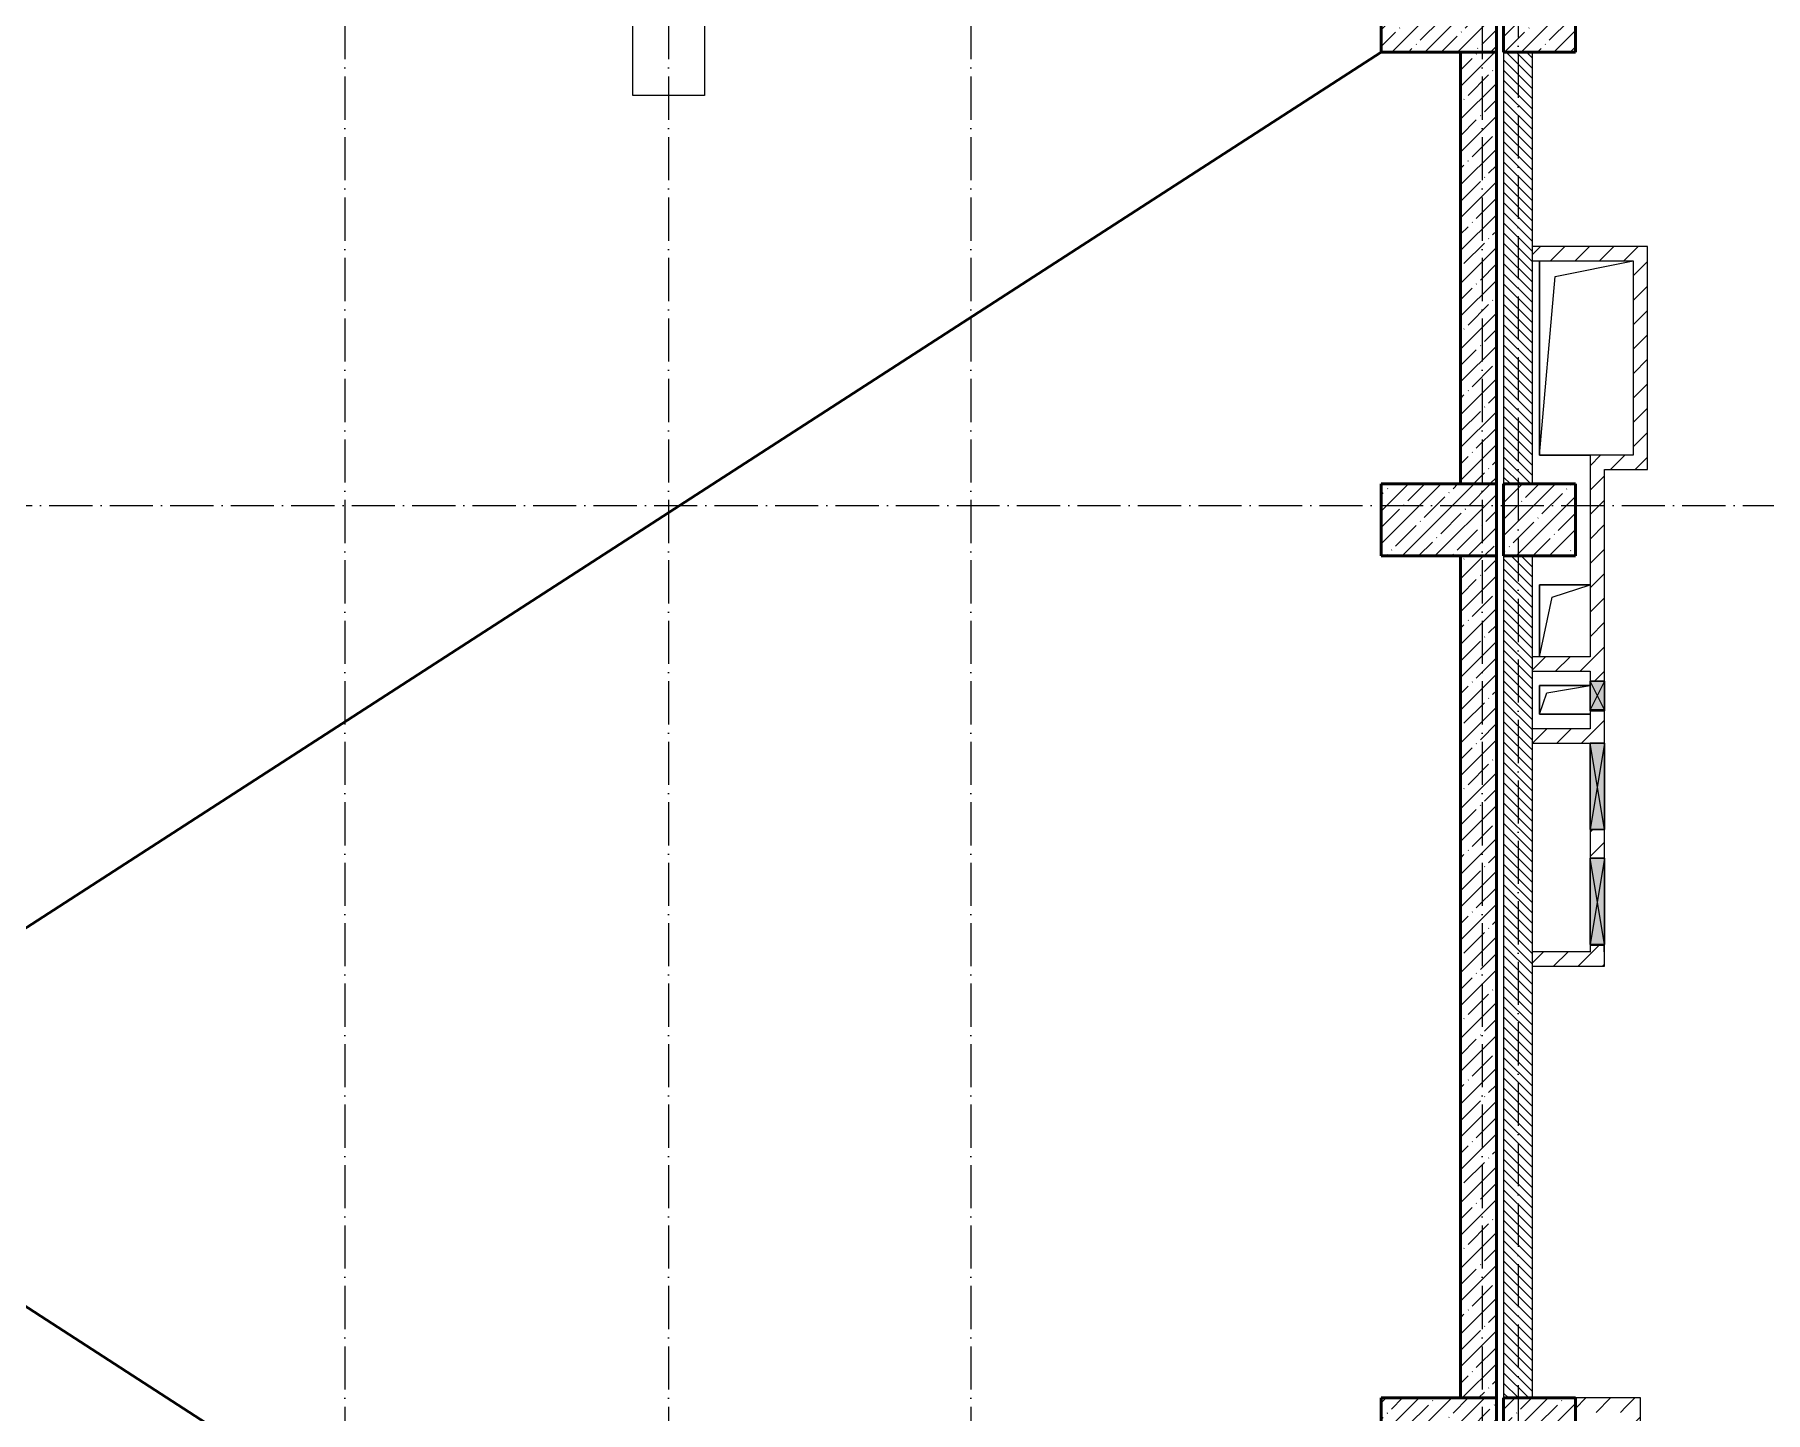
# Model space of a CAD drawing. Header units: millimetres. Extents: x -12989 to 629078, y -109036 to 555275.
# Drawn here: x 588056 to 600078, y -14785 to -5213 of the extents above; entities that cross this region are included whole.
import ezdxf

# ---------------------------------------------------------------- set-up
doc = ezdxf.new("R2010")
doc.units = ezdxf.units.MM
doc.linetypes.add('50_200_ШТРИХ_1Т_ш5_п1_п1_', pattern=[700, 500, -100, 0, -100])
for name, color, linetype, lineweight in [('A-DETL-____-OTLN-1', 7, 'Continuous', 50), ('A-DETL-GENF-OTLN', 7, 'Continuous', 9), ('A-FLOR-____-OTLN', 7, 'Continuous', 9), ('A-GENM-____-MCUT', 7, 'Continuous', 25), ('A-GENM-____-OTLN', 7, 'Continuous', 9), ('A-GENM-____-OTLN-1', 7, 'Continuous', 25), ('A-GLAZ-____-OTLN', 7, 'Continuous', 9), ('A-WALL-____-MCUT', 7, 'Continuous', 13), ('A-WALL-____-MCUT-2', 7, 'Continuous', 50), ('A-WALL-____-PATT-1', 7, 'Continuous', 9), ('A-WALL-FNSH-MCUT-1', 7, 'Continuous', 9), ('S-COLS-____-MCUT', 7, 'Continuous', 50), ('S-COLS-____-OTLN', 7, 'Continuous', 9), ('S-GRID-____-OTLN-1', 7, '50_200_ШТРИХ_1Т_ш5_п1_п1_', 9)]:
    doc.layers.add(name, color=color, linetype=linetype, lineweight=lineweight)
pattern_1 = [(45, (523510, -90515.61), (-114.04925, 114.04925), []), (45, (523624.06, -90515.61), (-114.04925, 114.04925), [201.612, -40.322, 3.353, -36.97])]
pattern_2 = [(135, (523510.01, -90515.614), (-35.35534, -35.35534), [])]
pattern_3 = [(45, (523510.01, -90515.61), (-84.85281, 84.85281), [])]

# ---------------------------------------------------------------- blocks, each defined once
blk = doc.blocks.new('BSC_Колонна _Прямоугольная - 500х800-V80-АР1_План отверстий 3 этажа в осях 1-64_Ю-ЯЯ')
at = {"layer": 'S-COLS-____-OTLN'}
for p, q in [((-250, 400), (250, 400)), ((-250, -150), (-250, 400)), ((250, 400), (250, -400))]:
    blk.add_line(p, q, dxfattribs=at)
blk = doc.blocks.new('BSC_Колонна _Прямоугольная - 500х800-V81-АР1_План отверстий 3 этажа в осях 1-64_Ю-ЯЯ')
at = {"layer": 'S-COLS-____-OTLN'}
h = blk.add_hatch(dxfattribs=at)
h.set_pattern_fill('FP_89', color=256, style=0, pattern_type=2)
h.set_pattern_definition([(315, (-85431.04, 74300), (114.04925, 114.04925), []), (315, (-85431.04, 74185.95), (114.04925, 114.04925), [201.613, -40.323, 3.353, -36.97])])
h.paths.add_polyline_path([(-250, 400), (-250, -400), (250, -400), (250, 400)], flags=0)
at = {"layer": 'S-COLS-____-MCUT'}
for p, q in [((250, 400), (-250, 400)), ((-250, 400), (-250, -400)), ((250, -400), (250, 400)), ((-250, -400), (250, -400))]:
    blk.add_line(p, q, dxfattribs=at)
blk = doc.blocks.new('BSC_Колонна _Прямоугольная - 500х800-V82-АР1_План отверстий 3 этажа в осях 1-64_Ю-ЯЯ')
at = {"layer": 'S-COLS-____-OTLN'}
h = blk.add_hatch(dxfattribs=at)
h.set_pattern_fill('FP_90', color=256, style=0, pattern_type=2)
h.set_pattern_definition([(315, (-81931.04, 74300), (114.04925, 114.04925), []), (315, (-81931.04, 74185.95), (114.04925, 114.04925), [201.613, -40.323, 3.353, -36.97])])
h.paths.add_polyline_path([(-250, 400), (-250, -400), (250, -400), (250, 400)], flags=0)
at = {"layer": 'S-COLS-____-MCUT'}
for p, q in [((250, 400), (-250, 400)), ((-250, 400), (-250, -400)), ((250, -400), (250, 400)), ((-250, -400), (250, -400))]:
    blk.add_line(p, q, dxfattribs=at)
blk = doc.blocks.new('BSC_Колонна _Прямоугольная - 500х800-V83-АР1_План отверстий 3 этажа в осях 1-64_Ю-ЯЯ')
at = {"layer": 'S-COLS-____-OTLN'}
h = blk.add_hatch(dxfattribs=at)
h.set_pattern_fill('FP_91', color=256, style=0, pattern_type=2)
h.set_pattern_definition([(315, (-75581.04, 74300), (114.04925, 114.04925), []), (315, (-75581.04, 74185.95), (114.04925, 114.04925), [201.613, -40.323, 3.353, -36.97])])
h.paths.add_polyline_path([(-250, 400), (-250, -400), (250, -400), (250, 400)], flags=0)
at = {"layer": 'S-COLS-____-MCUT'}
for p, q in [((250, 400), (-250, 400)), ((-250, 400), (-250, -400)), ((250, -400), (250, 400)), ((-250, -400), (250, -400))]:
    blk.add_line(p, q, dxfattribs=at)
blk = doc.blocks.new('BSC_Колонна _Прямоугольная - 500х500-V92-АР1_План отверстий 3 этажа в осях 1-64_Ю-ЯЯ')
at = {"layer": 'S-COLS-____-OTLN'}
h = blk.add_hatch(dxfattribs=at)
h.set_pattern_fill('FP_97', color=256, style=0, pattern_type=2)
h.set_pattern_definition([(45, (-75000, -85431.04), (-114.04925, 114.04925), []), (45, (-74885.95, -85431.04), (-114.04925, 114.04925), [201.613, -40.323, 3.353, -36.97])])
h.paths.add_polyline_path([(-250, -250), (250, -250), (250, 250), (-250, 250)], flags=0)
at = {"layer": 'S-COLS-____-MCUT'}
for p, q in [((250, 250), (-250, 250)), ((-250, 250), (-250, -250)), ((250, -250), (250, 250)), ((-250, -250), (250, -250))]:
    blk.add_line(p, q, dxfattribs=at)
blk = doc.blocks.new('BSC_Колонна _Прямоугольная - 500х500-V93-АР1_План отверстий 3 этажа в осях 1-64_Ю-ЯЯ')
at = {"layer": 'S-COLS-____-OTLN'}
h = blk.add_hatch(dxfattribs=at)
h.set_pattern_fill('FP_98', color=256, style=0, pattern_type=2)
h.set_pattern_definition([(45, (-75000, -75581.04), (-114.04925, 114.04925), []), (45, (-74885.95, -75581.04), (-114.04925, 114.04925), [201.613, -40.323, 3.353, -36.97])])
h.paths.add_polyline_path([(-250, -250), (250, -250), (250, 250), (-250, 250)], flags=0)
at = {"layer": 'S-COLS-____-MCUT'}
for p, q in [((250, 250), (-250, 250)), ((-250, 250), (-250, -250)), ((250, -250), (250, 250)), ((-250, -250), (250, -250))]:
    blk.add_line(p, q, dxfattribs=at)
blk = doc.blocks.new('AR_Отверстие прямоугольное _в плите_ - AR_Отверстие прямоугольное _в плите_-30552540-АР1_План отверстий 3 этажа в осях 1-64_Ю-ЯЯ')
at = {"layer": 'A-GENM-____-OTLN'}
for p, q in [((175, 250), (-175, 250)), ((-175, 250), (-175, -250)), ((-87, 163), (175, 250)), ((-175, -250), (-87, 163))]:
    blk.add_line(p, q, dxfattribs=at)
blk = doc.blocks.new('AR_Отверстие прямоугольное _в плите_ - AR_Отверстие прямоугольное _в плите_-30552592-АР1_План отверстий 3 этажа в осях 1-64_Ю-ЯЯ')
at = {"layer": 'A-GENM-____-OTLN'}
for p, q in [((175, 100), (-175, 100)), ((-175, 100), (-175, -100)), ((-175, -100), (-125, 50)), ((-125, 50), (175, 100)), ((-175, -100), (175, -100))]:
    blk.add_line(p, q, dxfattribs=at)
blk = doc.blocks.new('AR_Отверстие прямоугольное _в плите_ - AR_Отверстие прямоугольное _в плите_-30552512-АР1_План отверстий 3 этажа в осях 1-64_Ю-ЯЯ')
at = {"layer": 'A-GENM-____-OTLN'}
for p, q in [((-325, 675), (-325, -675)), ((-217, 567), (325, 675)), ((-325, -675), (-217, 567)), ((-325, -675), (25, -675))]:
    blk.add_line(p, q, dxfattribs=at)
blk = doc.blocks.new('AR_Отверстие прямоугольное _в стене__БезПР - AR_Отверстие прямоугольное _в стене__БезПР-V210-АР1_План отверстий 3 этажа в осях 1-64_Ю-ЯЯ')
at = {"layer": 'A-GLAZ-____-OTLN'}
blk.add_hatch(color=256, dxfattribs=at).paths.add_polyline_path([(75, 50), (70, 50), (70, -50), (75, -50)], flags=0)
at = {"layer": 'A-DETL-GENF-OTLN'}
for p, q in [((70, 50), (75, 50)), ((75, 50), (70, 47)), ((75, 50), (70, 50)), ((75, 50), (75, -50)), ((75, -50), (75, 50)), ((70, -47), (75, -50)), ((75, -50), (70, -50)), ((70, -50), (75, -50))]:
    blk.add_line(p, q, dxfattribs=at)
blk = doc.blocks.new('AR_Отверстие прямоугольное _в стене__БезПР - AR_Отверстие прямоугольное _в стене__БезПР-36899212-АР1_План отверстий 3 этажа в осях 1-64_Ю-ЯЯ')
at = {"layer": 'A-GLAZ-____-OTLN'}
blk.add_hatch(color=256, dxfattribs=at).paths.add_polyline_path([(300, 50), (-300, 50), (-300, -50), (300, -50)], flags=0)
at = {"layer": 'A-DETL-GENF-OTLN'}
for p, q in [((-300, -50), (-300, 50)), ((-300, 50), (300, 50)), ((300, 50), (-300, -50)), ((-300, 50), (300, -50)), ((300, 50), (-300, 50)), ((-300, 50), (-300, -50)), ((300, 50), (300, -50)), ((300, -50), (300, 50)), ((300, -50), (-300, -50)), ((-300, -50), (300, -50))]:
    blk.add_line(p, q, dxfattribs=at)
at = {"layer": 'A-GLAZ-____-OTLN'}
blk.add_line((300, 50), (-300, 50), dxfattribs=at)
blk = doc.blocks.new('AR_Отверстие прямоугольное _в стене_ - AR_Отверстие прямоугольное _в стене__ОВ-36936555-АР1_План отверстий 3 этажа в осях 1-64_Ю-ЯЯ')
at = {"layer": 'A-GLAZ-____-OTLN'}
blk.add_hatch(color=256, dxfattribs=at).paths.add_polyline_path([(300, -50), (300, 50), (-300, 50), (-300, -50)], flags=0)
at = {"layer": 'A-DETL-GENF-OTLN'}
for p, q in [((-300, -50), (-300, 50)), ((-300, 50), (300, 50)), ((300, 50), (-300, -50)), ((-300, 50), (300, -50)), ((300, 50), (-300, 50)), ((-300, 50), (-300, -50)), ((300, -50), (-300, -50)), ((-300, -50), (300, -50))]:
    blk.add_line(p, q, dxfattribs=at)
blk = doc.blocks.new('AR_Отверстие прямоугольное _в стене__БезПР - AR_Отверстие прямоугольное _в стене__БезПР-36428113-АР1_План отверстий 3 этажа в осях 1-64_Ю-ЯЯ')
at = {"layer": 'A-GLAZ-____-OTLN'}
blk.add_hatch(color=256, dxfattribs=at).paths.add_polyline_path([(100, 50), (-100, 50), (-100, -50), (100, -50)], flags=0)
at = {"layer": 'A-DETL-GENF-OTLN'}
for p, q in [((-100, -50), (-100, 50)), ((-100, 50), (100, 50)), ((100, 50), (-100, -50)), ((-100, 50), (100, -50)), ((100, 50), (-100, 50)), ((-100, 50), (-100, -50)), ((100, 50), (100, -50)), ((100, -50), (100, 50)), ((100, -50), (-100, -50)), ((-100, -50), (100, -50))]:
    blk.add_line(p, q, dxfattribs=at)
blk = doc.blocks.new('154_Фахверк_СКБ_Швеллер - Тип_100_3960_зеркало-36793856-АР1_План отверстий 3 этажа в осях 1-64_Ю-ЯЯ')
at = {"layer": 'A-GENM-____-MCUT'}
for p, q in [((175, 50), (125, 50)), ((125, 50), (125, -50)), ((128, 47), (175, 47)), ((128, -47), (128, 47)), ((175, 47), (175, 50)), ((125, -50), (175, -50)), ((175, -47), (128, -47)), ((175, -50), (175, -47))]:
    blk.add_line(p, q, dxfattribs=at)
blk = doc.blocks.new('3эт')
at = {"layer": 'S-GRID-____-OTLN-1', "color": 251, "ltscale": 0.6, "true_color": 0x636466}
for p, q in [((350470.7, 4029.4), (350470.7, -33971.9)), ((352720.7, 4029.4), (352720.7, -33971.9)), ((354820.7, 4029.4), (354820.7, -46882.4)), ((358370.7, 4029.4), (358370.7, -46592.2)), ((358620.7, 3761.2), (358620.7, -46882.4)), ((279101.9, -4832.4), (387845.1, -4832.4))]:
    blk.add_line(p, q, dxfattribs=at)

msp = doc.modelspace()

# ---------------------------------------------------------------- hatches: boundary and pattern name
at = {"layer": 'A-WALL-____-PATT-1'}
h = msp.add_hatch(dxfattribs=at)
h.set_pattern_fill('FP_12', color=256, style=0, pattern_type=2)
h.set_pattern_definition(pattern_1)
h.paths.add_polyline_path([(598210.0077, -8334.5723), (598210.0077, -5334.5723), (597960.0077, -5334.5723), (597960.0077, -8334.5723)], flags=0)
h = msp.add_hatch(dxfattribs=at)
h.set_pattern_fill('FP_9', color=256, style=0, pattern_type=2)
h.set_pattern_definition(pattern_2)
h.paths.add_polyline_path([(598460.0077, -8334.5723), (598460.0077, -5334.5723), (598260.0077, -5334.5723), (598260.0077, -8334.5723)], flags=0)
h = msp.add_hatch(dxfattribs=at)
h.set_pattern_fill('FP_7', color=256, style=0, pattern_type=2)
h.set_pattern_definition(pattern_3)
h.paths.add_polyline_path([(599160.0077, -6784.5723), (599160.0077, -6684.5723), (598460.0077, -6684.5723), (598460.0077, -6784.5723)], flags=0)
h = msp.add_hatch(dxfattribs=at)
h.set_pattern_fill('FP_7', color=256, style=0, pattern_type=2)
h.set_pattern_definition(pattern_3)
h.paths.add_polyline_path([(599160.0077, -8234.5723), (599260.0077, -8234.5723), (599260.0077, -6684.5723), (599160.0077, -6684.5723), (599160.0077, -8134.5723)], flags=0)
h = msp.add_hatch(dxfattribs=at)
h.set_pattern_fill('FP_7', color=256, style=0, pattern_type=2)
h.set_pattern_definition(pattern_3)
h.paths.add_polyline_path([(598910.0077, -11584.5723), (598957.0077, -11584.5723), (598956.7663, -11537.5723), (598863.0077, -11537.5723), (598863.0077, -11584.5723)], flags=0)
h.paths.add_polyline_path([(598918.0722, -10934.5723), (598960.0077, -10934.5723), (598960.0077, -10734.5723), (598860.0077, -10734.5723), (598860.0077, -10934.5723), (598915.1801, -10934.5723)], flags=0)
h.paths.add_polyline_path([(598866.4593, -10134.5723), (598960.0077, -10134.5723), (598960.0077, -9909.5723), (598860.0077, -9909.5723), (598860.0077, -10134.5723)], flags=0)
h.paths.add_polyline_path([(598960.0077, -9704.5723), (598960.0077, -8134.5723), (598860.0077, -8134.5723), (598860.0077, -9704.5723), (598878.341, -9704.5723)], flags=0)
h = msp.add_hatch(dxfattribs=at)
h.set_pattern_fill('FP_7', color=256, style=0, pattern_type=2)
h.set_pattern_definition(pattern_3)
h.paths.add_polyline_path([(599160.0077, -8234.5723), (599160.0077, -8134.5723), (598960.0077, -8134.5723), (598960.0077, -8234.5723)], flags=0)
h = msp.add_hatch(dxfattribs=at)
h.set_pattern_fill('FP_12', color=256, style=0, pattern_type=2)
h.set_pattern_definition(pattern_1)
h.paths.add_polyline_path([(597960.0077, -14684.5723), (598210.0077, -14684.5723), (598210.0077, -8834.5723), (597960.0077, -8834.5723), (597960.0077, -13918.3402)], flags=0)
h = msp.add_hatch(dxfattribs=at)
h.set_pattern_fill('FP_9', color=256, style=0, pattern_type=2)
h.set_pattern_definition(pattern_2)
h.paths.add_polyline_path([(598260.0077, -14684.5723), (598460.0077, -14684.5723), (598460.0077, -8834.5723), (598260.0077, -8834.5723), (598260.0077, -13918.3402)], flags=0)
h = msp.add_hatch(dxfattribs=at)
h.set_pattern_fill('FP_7', color=256, style=0, pattern_type=2)
h.set_pattern_definition(pattern_3)
h.paths.add_polyline_path([(598860.0077, -9634.5723), (598860.0077, -9534.5723), (598460.0077, -9534.5723), (598460.0077, -9634.5723)], flags=0)
h = msp.add_hatch(dxfattribs=at)
h.set_pattern_fill('FP_7', color=256, style=0, pattern_type=2)
h.set_pattern_definition(pattern_3)
h.paths.add_polyline_path([(598860.0077, -10134.5723), (598860.0077, -10034.5723), (598460.0077, -10034.5723), (598460.0077, -10134.5723)], flags=0)
h = msp.add_hatch(dxfattribs=at)
h.set_pattern_fill('FP_7', color=256, style=0, pattern_type=2)
h.set_pattern_definition(pattern_3)
h.paths.add_polyline_path([(598960.0077, -11684.5723), (598960.0077, -11584.5723), (598460.0077, -11584.5723), (598460.0077, -11684.5723), (598863.0077, -11684.5723)], flags=0)
h = msp.add_hatch(dxfattribs=at)
h.set_pattern_fill('FP_7', color=256, style=0, pattern_type=2)
h.set_pattern_definition(pattern_3)
h.paths.add_polyline_path([(599110.0077, -14784.5723), (599110.0077, -14684.5723), (598760.0077, -14684.5723), (598760.0077, -14784.5723)], flags=0)
h = msp.add_hatch(dxfattribs=at)
h.set_pattern_fill('FP_7', color=256, style=0, pattern_type=2)
h.set_pattern_definition(pattern_3)
h.paths.add_polyline_path([(599210.0077, -16584.5723), (599210.0077, -14684.5723), (599110.0077, -14684.5723), (599110.0077, -16584.5723)], flags=0)
at = {"layer": 'S-COLS-____-OTLN'}
h = msp.add_hatch(dxfattribs=at)
h.set_pattern_fill('FP_12', color=256, style=0, pattern_type=2)
h.set_pattern_definition(pattern_1)
h.paths.add_polyline_path([(598760.0077, -8834.5723), (598760.0077, -8334.5723), (598260.0077, -8334.5723), (598260.0077, -8834.5723)], flags=0)

# ---------------------------------------------------------------- linework, layer by layer
at = {"layer": 'A-DETL-____-OTLN-1'}
for p, q in [((574510.0077, -5334.5723), (597410.0077, -20134.5723)), ((597410.0077, -5334.5723), (574510.0077, -20134.5723))]:
    msp.add_line(p, q, dxfattribs=at)
at = {"layer": 'A-FLOR-____-OTLN'}
for p, q in [((598510.0077, -8134.5723), (598510.0077, -6784.5723)), ((598860.0077, -8134.5723), (598510.0077, -8134.5723)), ((598510.0077, -9034.5723), (598860.0077, -9034.5723)), ((598510.0077, -9534.5723), (598510.0077, -9034.5723)), ((598510.0077, -9734.5723), (598860.0077, -9734.5723)), ((598510.0077, -9934.5723), (598510.0077, -9734.5723)), ((598860.0077, -9934.5723), (598510.0077, -9934.5723))]:
    msp.add_line(p, q, dxfattribs=at)
at = {"layer": 'A-WALL-____-MCUT'}
for p, q in [((598260.0077, -5334.5723), (598260.0077, -8334.5723)), ((598460.0077, -8334.5723), (598460.0077, -5334.5723)), ((598260.0077, -8334.5723), (598460.0077, -8334.5723)), ((598260.0077, -8834.5723), (598260.0077, -14684.5723)), ((598460.0077, -8834.5723), (598260.0077, -8834.5723)), ((598460.0077, -14684.5723), (598460.0077, -8834.5723))]:
    msp.add_line(p, q, dxfattribs=at)
at = {"layer": 'A-WALL-____-MCUT-2'}
for p, q in [((597960.0077, -5334.5723), (597960.0077, -8334.5723)), ((598210.0077, -8334.5723), (598210.0077, -5334.5723)), ((597960.0077, -8834.5723), (597960.0077, -14684.5723)), ((598210.0077, -14684.5723), (598210.0077, -8834.5723))]:
    msp.add_line(p, q, dxfattribs=at)
at = {"layer": 'A-WALL-FNSH-MCUT-1'}
for p, q in [((599260.0077, -6684.5723), (598460.0077, -6684.5723)), ((599260.0077, -8234.5723), (599260.0077, -6684.5723)), ((598460.0077, -6784.5723), (599160.0077, -6784.5723)), ((599160.0077, -6784.5723), (599160.0077, -8134.5723)), ((598860.0077, -8134.5723), (598860.0077, -9534.5723)), ((599160.0077, -8134.5723), (598860.0077, -8134.5723)), ((598960.0077, -9704.5723), (598960.0077, -8234.5723)), ((598960.0077, -8234.5723), (599260.0077, -8234.5723)), ((598860.0077, -9534.5723), (598460.0077, -9534.5723)), ((598460.0077, -9634.5723), (598860.0077, -9634.5723)), ((598860.0077, -9634.5723), (598860.0077, -9704.5723)), ((598860.0077, -9909.5723), (598860.0077, -10034.5723)), ((598960.0077, -10134.5723), (598960.0077, -9909.5723)), ((598860.0077, -10034.5723), (598460.0077, -10034.5723)), ((598460.0077, -10134.5723), (598860.0077, -10134.5723)), ((598860.0077, -10734.5723), (598860.0077, -10934.5723)), ((598960.0077, -10934.5723), (598960.0077, -10734.5723)), ((598860.0077, -11584.5723), (598460.0077, -11584.5723)), ((598960.0077, -11684.5723), (598960.0077, -11584.5723)), ((598460.0077, -11684.5723), (598960.0077, -11684.5723)), ((599210.0077, -14684.5723), (598760.0077, -14684.5723)), ((599210.0077, -16584.5723), (599210.0077, -14684.5723))]:
    msp.add_line(p, q, dxfattribs=at)
at = {"layer": 'S-COLS-____-MCUT'}
for p, q in [((598760.0077, -8334.5723), (598260.0077, -8334.5723)), ((598260.0077, -8334.5723), (598260.0077, -8834.5723)), ((598760.0077, -8834.5723), (598760.0077, -8334.5723)), ((598260.0077, -8834.5723), (598760.0077, -8834.5723))]:
    msp.add_line(p, q, dxfattribs=at)

# ---------------------------------------------------------------- block references
msp.add_blockref('3эт', (239739.3002, -3652.1582))
at = {"layer": 'A-GENM-____-OTLN'}
for name, p in [('AR_Отверстие прямоугольное _в плите_ - AR_Отверстие прямоугольное _в плите_-30552512-АР1_План отверстий 3 этажа в осях 1-64_Ю-ЯЯ', (598835.0077, -7459.5723)), ('AR_Отверстие прямоугольное _в плите_ - AR_Отверстие прямоугольное _в плите_-30552540-АР1_План отверстий 3 этажа в осях 1-64_Ю-ЯЯ', (598685.0077, -9284.5723)), ('AR_Отверстие прямоугольное _в плите_ - AR_Отверстие прямоугольное _в плите_-30552592-АР1_План отверстий 3 этажа в осях 1-64_Ю-ЯЯ', (598685.0077, -9834.5723))]:
    msp.add_blockref(name, p, dxfattribs=at)
at = {"layer": 'A-GENM-____-OTLN-1', "rotation": 270}
msp.add_blockref('154_Фахверк_СКБ_Швеллер - Тип_100_3960_зеркало-36793856-АР1_План отверстий 3 этажа в осях 1-64_Ю-ЯЯ', (598910.0077, -11409.5723), dxfattribs=at)
at = {"layer": 'A-GLAZ-____-OTLN', "rotation": 270}
for name, p in [('AR_Отверстие прямоугольное _в стене__БезПР - AR_Отверстие прямоугольное _в стене__БезПР-36428113-АР1_План отверстий 3 этажа в осях 1-64_Ю-ЯЯ', (598910.0077, -9804.5723)), ('AR_Отверстие прямоугольное _в стене__БезПР - AR_Отверстие прямоугольное _в стене__БезПР-V210-АР1_План отверстий 3 этажа в осях 1-64_Ю-ЯЯ', (598910.0077, -9834.5723)), ('AR_Отверстие прямоугольное _в стене__БезПР - AR_Отверстие прямоугольное _в стене__БезПР-36899212-АР1_План отверстий 3 этажа в осях 1-64_Ю-ЯЯ', (598910.0077, -10434.5723)), ('AR_Отверстие прямоугольное _в стене_ - AR_Отверстие прямоугольное _в стене__ОВ-36936555-АР1_План отверстий 3 этажа в осях 1-64_Ю-ЯЯ', (598910.0077, -11234.5723))]:
    msp.add_blockref(name, p, dxfattribs=at)
at = {"layer": 'S-COLS-____-OTLN'}
for name, p, rotation in [('BSC_Колонна _Прямоугольная - 500х800-V80-АР1_План отверстий 3 этажа в осях 1-64_Ю-ЯЯ', (592460.0077, -5234.5723), 180), ('BSC_Колонна _Прямоугольная - 500х800-V81-АР1_План отверстий 3 этажа в осях 1-64_Ю-ЯЯ', (597810.0077, -5084.5723), 89.9999999999999), ('BSC_Колонна _Прямоугольная - 500х800-V82-АР1_План отверстий 3 этажа в осях 1-64_Ю-ЯЯ', (597810.0077, -8584.5723), 89.9999999999999), ('BSC_Колонна _Прямоугольная - 500х800-V83-АР1_План отверстий 3 этажа в осях 1-64_Ю-ЯЯ', (597810.0077, -14934.5723), 89.9999999999999)]:
    msp.add_blockref(name, p, dxfattribs=dict(at, rotation=rotation))
for name, p in [('BSC_Колонна _Прямоугольная - 500х500-V92-АР1_План отверстий 3 этажа в осях 1-64_Ю-ЯЯ', (598510.0077, -5084.5723)), ('BSC_Колонна _Прямоугольная - 500х500-V93-АР1_План отверстий 3 этажа в осях 1-64_Ю-ЯЯ', (598510.0077, -14934.5723))]:
    msp.add_blockref(name, p, dxfattribs=at)

doc.saveas('drawing.dxf')
